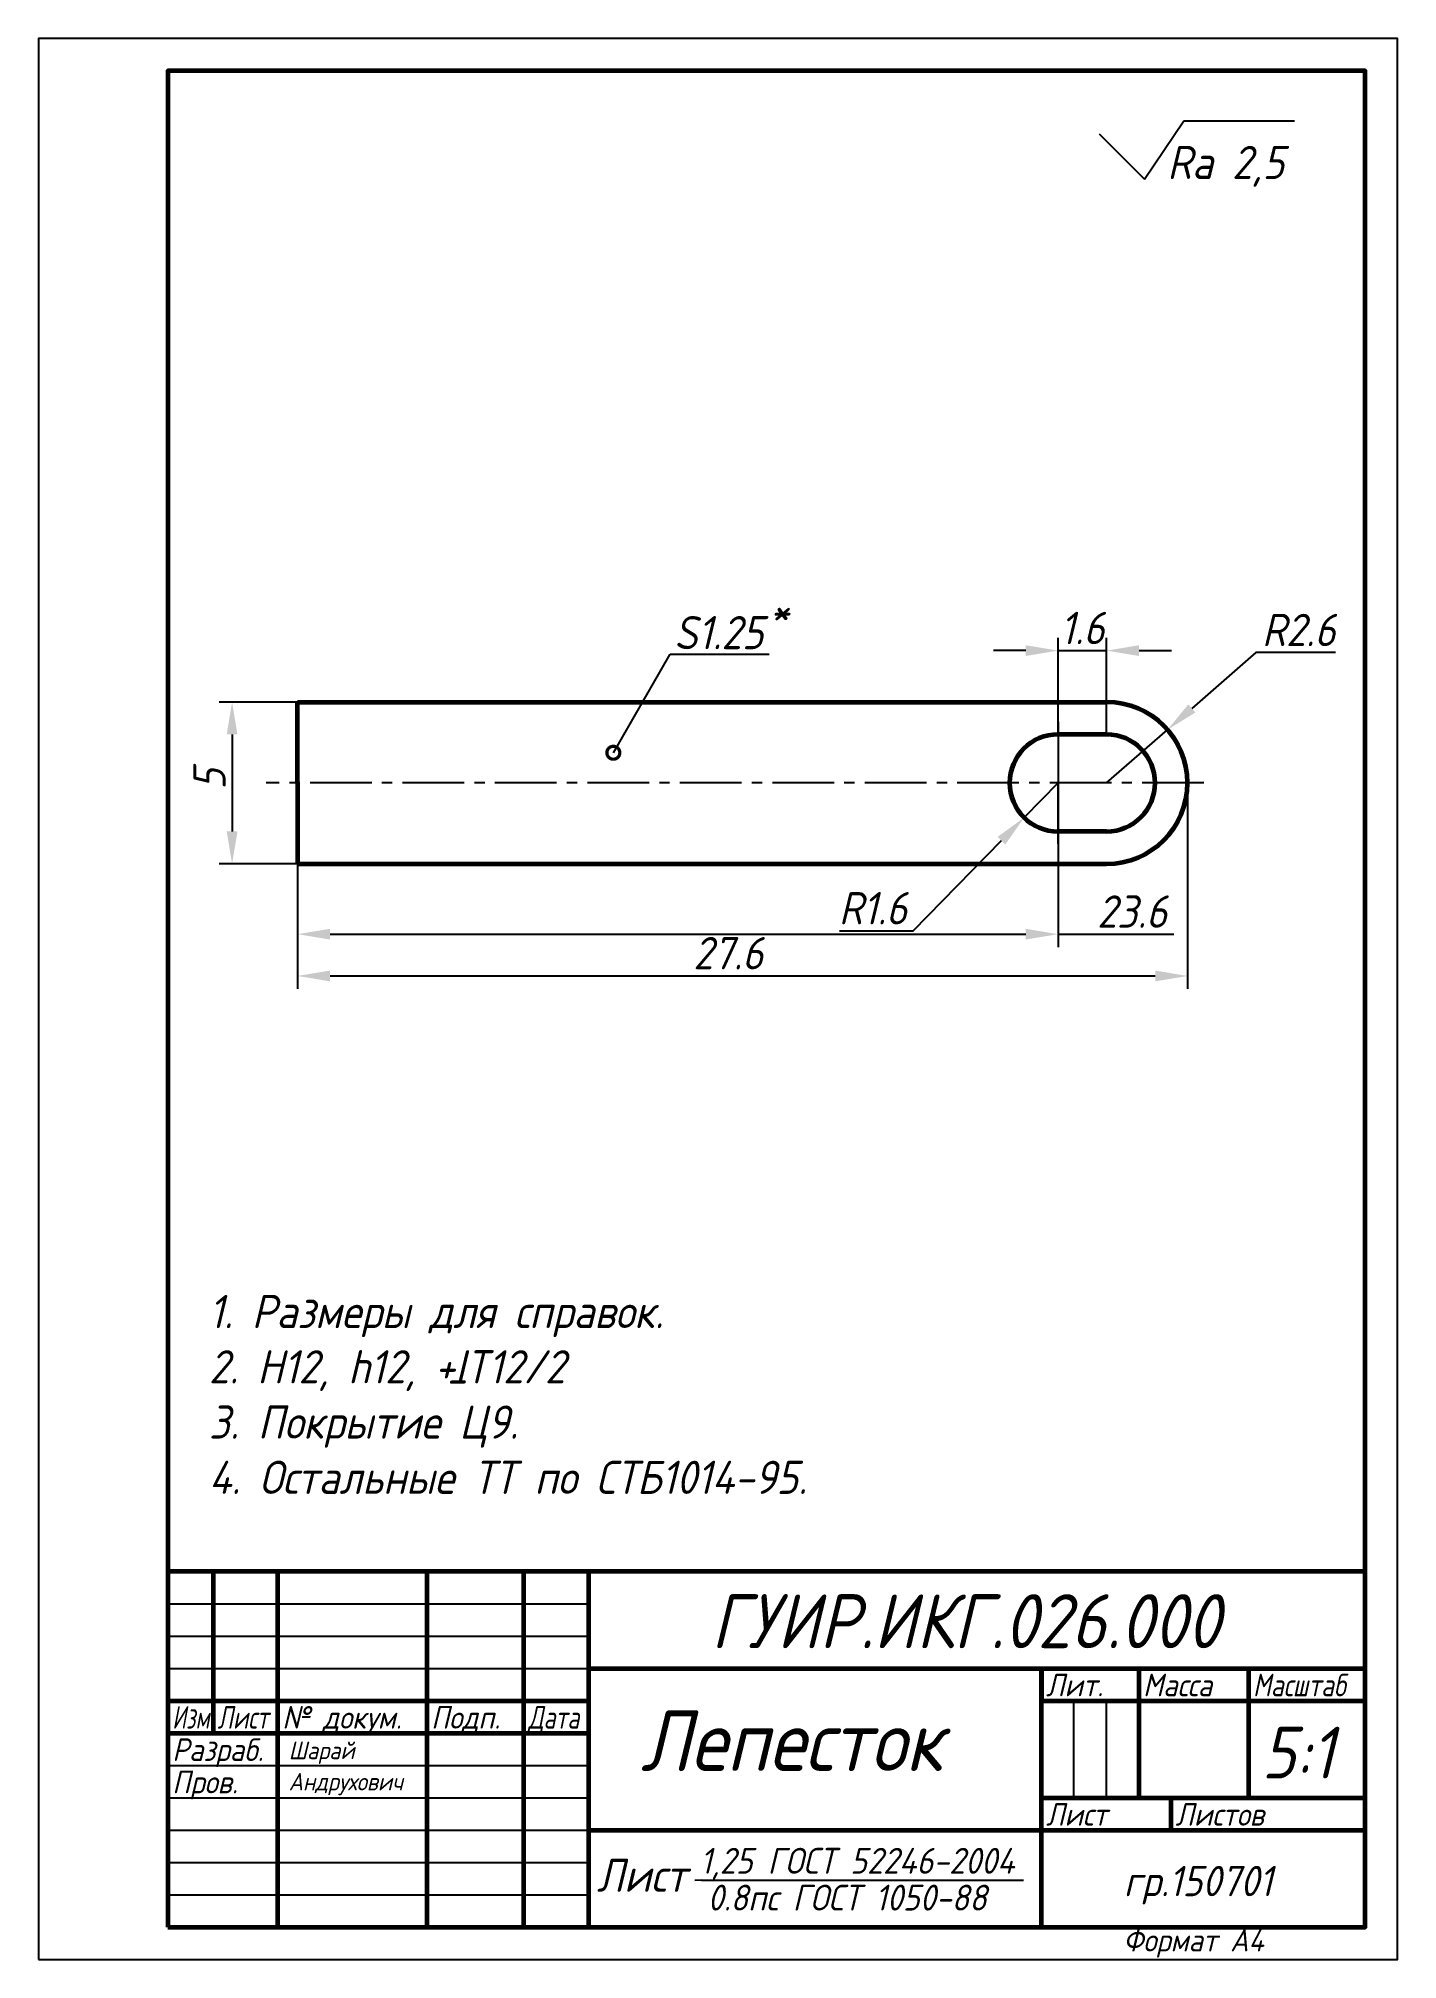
# Model space of a CAD drawing. Header units: millimetres. Extents: x 0 to 210, y 0 to 297.
import ezdxf
from ezdxf import colors
from ezdxf.entities.mleader import LeaderData, LeaderLine
from ezdxf.math import Vec2, Vec3

# ---------------------------------------------------------------- set-up
doc = ezdxf.new("R2010")
doc.units = ezdxf.units.MM
doc.header["$LTSCALE"] = 0.5
doc.linetypes.add('CENTER2', pattern=[28.575, 19.05, -3.175, 3.175, -3.175])
doc.layers.get('0').update_dxf_attribs({"lineweight": 60})
doc.layers.get('Defpoints').update_dxf_attribs({"color": 5})
doc.layers.add('3-размеры', color=6, linetype='Continuous')
doc.layers.add('4-текст', color=7, linetype='Continuous', true_color=0x00ad00)
doc.styles.get("Standard").update_dxf_attribs({"font": 'ISOCPEUI.TTF', "width": 0.9})
doc.dimstyles.new('Standart', dxfattribs={"dimtxt": 5, "dimasz": 5, "dimexe": 2, "dimexo": 0, "dimgap": 1, "dimtad": 1, "dimtoh": 1, "dimdec": 0, "dimtxsty": 'Standard', "dimcen": 2.5, "dimadec": 0, "dimazin": 0, "dimtfac": 1, "dimtdec": 0, "dimtmove": 0, "dimatfit": 3, "dimldrblk": 'DOTSMALL', "dimfxl": 1, "dimarcsym": 0})

# ---------------------------------------------------------------- blocks, each defined once
blk = doc.blocks.new('*D6')
at = {"layer": '3-размеры', "color": 0, "lineweight": -2, "transparency": 16777216}
for p, q in [((188.08, 202.05), (178.22, 193.43)), ((200.39, 202.05), (188.08, 202.05)), ((165.05, 181.9), (174.46, 190.13))]:
    blk.add_line(p, q, dxfattribs=at)
at = {"layer": '3-размеры', "color": 0, "transparency": 16777216}
blk.add_solid([(177.67, 194.05), (178.77, 192.8), (174.46, 190.13)], dxfattribs=at)
at = {"layer": 'Defpoints', "color": 0, "transparency": 16777216}
for p in [(174.46, 190.13), (165.05, 181.9)]:
    blk.add_point(p, dxfattribs=at)
at = {"layer": '3-размеры', "color": 0, "transparency": 16777216, "insert": (194.73, 205.55), "char_height": 5, "attachment_point": 5}
blk.add_mtext('R2.6', dxfattribs=at)
blk = doc.blocks.new('_DotSmall')
at = {"color": 0, "linetype": 'ByBlock', "const_width": 0.5}
blk.add_lwpolyline([(-0.0625, 0, 1), (0.0625, 0, 1)], format="xyb", close=True, dxfattribs=at)
blk = doc.blocks.new('*D7')
at = {"layer": '3-размеры', "color": 0, "lineweight": -2, "transparency": 16777216}
for p, q in [((157.55, 181.9), (152.3, 176.55)), ((135.13, 159.04), (148.8, 172.98)), ((123.75, 159.04), (135.13, 159.04))]:
    blk.add_line(p, q, dxfattribs=at)
at = {"layer": '3-размеры', "color": 0, "transparency": 16777216}
blk.add_solid([(148.21, 173.56), (149.4, 172.39), (152.3, 176.55)], dxfattribs=at)
at = {"layer": 'Defpoints', "color": 0, "transparency": 16777216}
for p in [(157.55, 181.9), (152.3, 176.55)]:
    blk.add_point(p, dxfattribs=at)
at = {"layer": '3-размеры', "color": 0, "transparency": 16777216, "insert": (128.94, 162.54), "char_height": 5, "attachment_point": 5}
blk.add_mtext('R1.6', dxfattribs=at)
blk = doc.blocks.new('*D8')
at = {"layer": '3-размеры', "color": 0, "lineweight": -2, "transparency": 16777216}
for p, q in [((152.55, 202.36), (147.55, 202.36)), ((157.55, 189.4), (157.55, 204.36)), ((157.55, 202.36), (165.05, 202.36)), ((165.05, 189.39), (165.05, 204.36)), ((170.05, 202.36), (175.05, 202.36))]:
    blk.add_line(p, q, dxfattribs=at)
at = {"layer": '3-размеры', "color": 0, "transparency": 16777216}
for points in [[(152.55, 203.19), (152.55, 201.53), (157.55, 202.36)], [(170.05, 203.19), (170.05, 201.53), (165.05, 202.36)]]:
    blk.add_solid(points, dxfattribs=at)
at = {"layer": 'Defpoints', "color": 0, "transparency": 16777216}
for p in [(165.05, 202.36), (157.55, 189.4), (165.05, 189.39)]:
    blk.add_point(p, dxfattribs=at)
at = {"layer": '3-размеры', "color": 0, "transparency": 16777216, "insert": (161.3, 205.86), "char_height": 5, "attachment_point": 5}
blk.add_mtext('1.6', dxfattribs=at)
blk = doc.blocks.new('*D9')
at = {"layer": '3-размеры', "color": 0, "lineweight": -2, "transparency": 16777216}
for p, q in [((177.55, 181.9), (177.55, 150.06)), ((40.05, 169.4), (40.05, 150.06)), ((45.05, 152.06), (172.55, 152.06))]:
    blk.add_line(p, q, dxfattribs=at)
at = {"layer": '3-размеры', "color": 0, "transparency": 16777216}
for points in [[(45.05, 152.9), (45.05, 151.23), (40.05, 152.06)], [(172.55, 152.9), (172.55, 151.23), (177.55, 152.06)]]:
    blk.add_solid(points, dxfattribs=at)
at = {"layer": 'Defpoints', "color": 0, "transparency": 16777216}
for p in [(177.55, 181.9), (40.05, 169.4), (177.55, 152.06)]:
    blk.add_point(p, dxfattribs=at)
at = {"layer": '3-размеры', "color": 0, "transparency": 16777216, "insert": (106.58, 155.59), "char_height": 5, "width": 7.9534, "attachment_point": 5}
blk.add_mtext('27.6', dxfattribs=at)
blk = doc.blocks.new('*D10')
at = {"layer": '3-размеры', "color": 0, "lineweight": -2, "transparency": 16777216}
for p, q in [((40.05, 194.4), (27.92, 194.4)), ((29.92, 189.4), (29.92, 174.4)), ((40.05, 169.4), (27.92, 169.4))]:
    blk.add_line(p, q, dxfattribs=at)
at = {"layer": '3-размеры', "color": 0, "transparency": 16777216}
for points in [[(29.09, 189.4), (30.75, 189.4), (29.92, 194.4)], [(29.09, 174.4), (30.75, 174.4), (29.92, 169.4)]]:
    blk.add_solid(points, dxfattribs=at)
at = {"layer": 'Defpoints', "color": 0, "transparency": 16777216}
for p in [(40.05, 194.4), (29.92, 169.4), (40.05, 169.4)]:
    blk.add_point(p, dxfattribs=at)
at = {"layer": '3-размеры', "color": 0, "transparency": 16777216, "insert": (26.42, 182.5), "char_height": 5, "attachment_point": 5, "rotation": 90}
blk.add_mtext('5', dxfattribs=at)
blk = doc.blocks.new('*D12')
at = {"layer": '3-размеры', "color": 0, "lineweight": -2, "transparency": 16777216}
for p, q in [((40.05, 181.9), (40.05, 156.52)), ((157.55, 181.9), (157.55, 156.52)), ((45.05, 158.52), (152.55, 158.52)), ((157.55, 158.52), (175.41, 158.52))]:
    blk.add_line(p, q, dxfattribs=at)
at = {"layer": '3-размеры', "color": 0, "transparency": 16777216}
for points in [[(45.05, 159.35), (45.05, 157.69), (40.05, 158.52)], [(152.55, 159.35), (152.55, 157.69), (157.55, 158.52)]]:
    blk.add_solid(points, dxfattribs=at)
at = {"layer": 'Defpoints', "color": 0, "transparency": 16777216}
for p in [(40.05, 181.9), (157.55, 181.9), (157.55, 158.52)]:
    blk.add_point(p, dxfattribs=at)
at = {"layer": '3-размеры', "color": 0, "transparency": 16777216, "insert": (168.98, 162.02), "char_height": 5, "attachment_point": 5}
blk.add_mtext('23.6', dxfattribs=at)

msp = doc.modelspace()

# ---------------------------------------------------------------- linework, layer by layer
at = {"color": 7, "lineweight": 60}
for p, q in [((40.05, 181.9), (40.05, 194.4)), ((40.05, 194.4), (165.05, 194.4)), ((165.05, 189.39), (157.55, 189.4)), ((40.05, 181.9), (40.05, 169.4)), ((165.05, 174.41), (157.55, 174.4)), ((40.05, 169.4), (165.05, 169.4))]:
    msp.add_line(p, q, dxfattribs=at)
at = {"color": 7, "lineweight": -3}
for p in [(157.55, 191.33), (157.55, 172.47)]:
    msp.add_line(p, (157.55, 181.9), dxfattribs=at)
at = {"color": 7, "linetype": 'CENTER2', "lineweight": -3}
msp.add_line((180.08, 181.9), (35.18, 181.9), dxfattribs=at)
at = {"lineweight": 60}
for p, q in [((205, 60), (20, 60)), ((27, 60), (27, 35)), ((37, 5), (37, 60)), ((60, 60), (60, 5)), ((75, 5), (75, 60)), ((85, 60), (85, 5)), ((85, 45), (205, 45)), ((155, 5), (155, 45)), ((170, 45), (170, 25)), ((187, 25), (187, 45)), ((20, 40), (85, 40)), ((155, 40), (205, 40)), ((20, 35), (85, 35)), ((155, 25), (205, 25)), ((175, 20), (175, 25)), ((85, 20), (205, 20))]:
    msp.add_line(p, q, dxfattribs=at)
at = {"lineweight": -3}
for p, q in [((20, 55), (85, 55)), ((20, 50), (85, 50)), ((20, 45), (85, 45)), ((160, 25), (160, 40)), ((165, 40), (165, 25)), ((20, 30), (85, 30)), ((20, 25), (85, 25)), ((20, 20), (85, 20)), ((20, 15), (85, 15)), ((20, 10), (85, 10))]:
    msp.add_line(p, q, dxfattribs=at)
msp.add_line((155, 45), (155, 40))
at = {"lineweight": 60}
msp.add_lwpolyline([(20, 5), (205, 5), (205, 292), (20, 292)], close=True, dxfattribs=at)
at = {"color": 7, "lineweight": 60}
for centre, radius, start, end in [((165.05, 181.9), 12.5, 0, 90), ((157.55, 181.9), 7.5, 90, 180), ((165.05, 181.89), 7.5, 0, 90), ((157.55, 181.9), 7.5, 180, 270), ((165.05, 181.91), 7.5, 270, 0), ((165.05, 181.9), 12.5, 270, 0)]:
    msp.add_arc(centre, radius, start, end, dxfattribs=at)
at = {"layer": '3-размеры'}
for p, q in [((163.91, 282.23), (170.91, 275.24)), ((170.91, 275.24), (176.99, 284.26)), ((176.99, 284.26), (192.09, 284.26)), ((192.09, 284.26), (194.09, 284.26)), ((102.43, 12.26), (101.43, 12.25)), ((102.43, 12.26), (150.71, 12.26)), ((150.71, 12.26), (152.21, 12.26))]:
    msp.add_line(p, q, dxfattribs=at)
at = {"layer": 'Defpoints'}
msp.add_lwpolyline([(0, 0), (210, 0), (210, 297), (0, 297)], close=True, dxfattribs=at)

# ---------------------------------------------------------------- texts
at = {"width": 0.9}
for s, height, p in [('ГУИР.ИКГ.026.000', 8.3461, (103.94, 48.14)), ('Лепесток', 9.408, (93.05, 29.15)), ('5:1', 8, (189, 28)), ('Шарай', 2.717, (38.67, 30.98)), ('Андрухович', 2.717, (38.67, 26.15)), ('гр.150701', 4.689, (167.7, 9.8))]:
    msp.add_text(s, height=height, dxfattribs=at).set_placement(p)
at = {"lineweight": -3, "width": 0.9}
msp.add_text('Формат А4', height=3.5, dxfattribs=at).set_placement((167.6, 1.25))
at = {"layer": '3-размеры', "width": 0.9}
for s, height, p in [('*', 5.13, (112.92, 205.98)), ('S1.25', 5.126, (98.2, 202.58))]:
    msp.add_text(s, height=height, dxfattribs=at).set_placement(p)
at = {"layer": '3-размеры', "attachment_point": 1}
for s, width, insert, char_height in [('Ra 2,5', 33.3288, (174.41, 280.39), 5.126), ('1. Размеры для справок.\\P2. Н12, h12, +IT12/2\\P3. Покрытие Ц9.\\P4. Остальные ТТ по СТБ1014-95.', 115.0517, (26.34, 102.75), 5.1257), ('-', 4.4705, (62.74, 92.38), 5.13), ('Лист', 5.1991, (86.28, 15.6), 5.126), ('{\\H0.78037x;1,25\\H0.99999x; ГОСТ 52246-2004}', 73.5305, (102.25, 17.27), 5.1257), ('0.8пс ГОСТ 1050-88', 60.8031, (103.41, 11.58), 4)]:
    msp.add_mtext_dynamic_manual_height_columns(s, width=width, gutter_width=25.63, heights=[0], dxfattribs=dict(at, insert=insert, char_height=char_height))
at = {"layer": '4-текст', "lineweight": -3}
for s, width, p in [('Лит.', 0.9, (155.67, 40.7)), ('Масса', 0.9, (170.67, 40.7)), ('Масштаб', 0.8, (187.67, 40.7)), ('Изм.', 0.7, (20.67, 35.7)), ('Лист', 0.75, (27.67, 35.7)), ('№ докум.', 0.9, (37.67, 35.7)), ('Подп.', 0.9, (60.67, 35.7)), ('Дата', 0.75, (75.67, 35.7)), ('Разраб.', 0.9, (20.67, 30.7)), ('Пров.', 0.9, (20.67, 25.7)), ('Лист', 0.9, (155.67, 20.7)), ('Листов', 0.9, (175.67, 20.7))]:
    msp.add_text(s, height=3.5, dxfattribs=dict(at, width=width)).set_placement(p)

# ---------------------------------------------------------------- dimensions: what is measured, and where the dimension line sits
at = {"layer": '3-размеры'}
for base, p1, p2, text, picture, middle in [((165.05, 202.36), (157.55, 189.4), (165.05, 189.39), '1.6', '*D8', (161.3, 202.36)), ((177.55, 152.06), (40.05, 169.4), (177.55, 181.9), '27.6', '*D9', (106.58, 152.06)), ((157.55, 158.52), (40.05, 181.9), (157.55, 181.9), '23.6', '*D12', (168.98, 158.52))]:
    dim = msp.add_linear_dim(base=base, p1=p1, p2=p2, text=text, dimstyle='Standart', dxfattribs=at)
    dim.commit()
    dim.dimension.update_dxf_attribs({"geometry": picture, "text_midpoint": middle, "dimtype": 160})
for center, mpoint, text, picture, middle in [((165.05, 181.9), (174.46, 190.13), 'R2.6', '*D6', (194.73, 202.05)), ((157.55, 181.9), (152.3, 176.55), 'R1.6', '*D7', (128.94, 159.04))]:
    dim = msp.add_radius_dim(center=center, mpoint=mpoint, text=text, dimstyle='Standart', dxfattribs=at)
    dim.commit()
    dim.dimension.update_dxf_attribs({"geometry": picture, "text_midpoint": middle, "dimtype": 164})
dim = msp.add_linear_dim(base=(29.92, 169.4), p1=(40.05, 194.4), p2=(40.05, 169.4), angle=90, text='5', dimstyle='Standart', dxfattribs=at)
dim.commit()
dim.dimension.update_dxf_attribs({"geometry": '*D10', "text_midpoint": (29.92, 182.5), "dimtype": 160})

# ---------------------------------------------------------------- leaders
ml = msp.add_multileader_mtext('Standard', dxfattribs=at)
ml.set_content('', color=256)
ml.set_leader_properties()
ml.set_arrow_properties(name='DOTSMALL')
ml.build(insert=Vec2(0, 0))
ml.multileader.update_dxf_attribs({"text_right_attachment_type": 6, "dogleg_length": 0.36})
ctx = ml.context
ctx.base_point, ctx.plane_origin = Vec3(112.92, 201.81), Vec3(88.83, 186.57)
ctx.right_attachment = 6
notes = []
notes.append((ctx, [(0, (1, 1, 0), (97.6, 201.81), (1, 0), 15.32, [(0, [(88.83, 186.57)], 0, [])])]))
ctx.mtext.insert, ctx.mtext.flow_direction = Vec3(114.92, 203.81), 5
for ctx, leaders in notes:
    for number, flags, end, landing, length, lines in leaders:
        leader = LeaderData()
        leader.index, (leader.has_last_leader_line, leader.has_dogleg_vector, leader.attachment_direction) = number, flags
        leader.last_leader_point, leader.dogleg_vector, leader.dogleg_length = Vec3(end), Vec3(landing), length
        for number, points, colour, breaks in lines:
            line = LeaderLine()
            line.index, line.vertices, line.color, line.breaks = number, Vec3.list(points), colors.encode_raw_color(colour), breaks
            leader.lines.append(line)
        ctx.leaders.append(leader)

doc.saveas('drawing.dxf')
